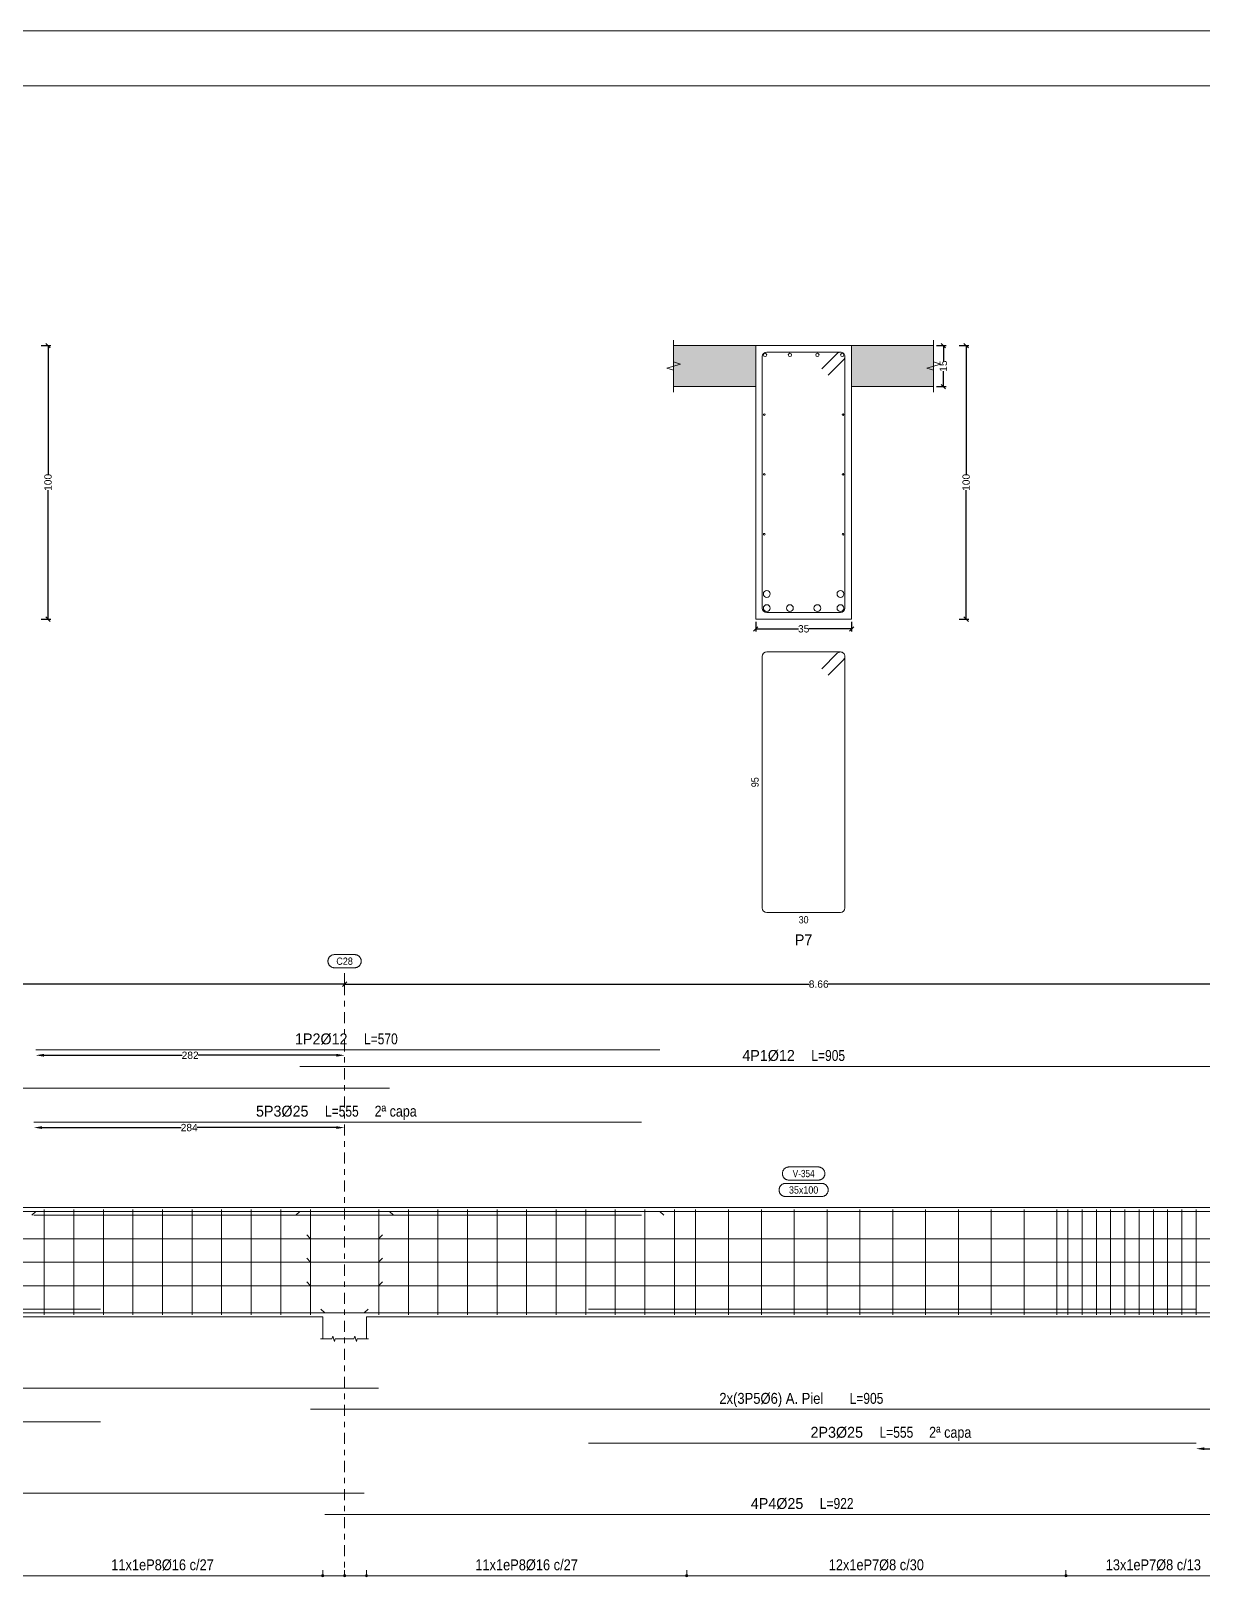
# Model space of a CAD drawing. Header units: millimetres. Extents: x 3 to 479, y -191 to 120.
# Drawn here: x 187.32 to 208.71, y -71.22 to -42.95 of the extents above; entities that cross this region are included whole.
import ezdxf
from ezdxf.enums import TextEntityAlignment as Align

# ---------------------------------------------------------------- set-up
doc = ezdxf.new("R2010")
doc.units = ezdxf.units.MM
doc.linetypes.add('CYPE_RAYAPUNTO', pattern=[0.4125, 0.2025, -0.105, 0, -0.105])
for name, color, linetype, lineweight in [('ALZ_ARM_LONG_ARM_TEXTOS', 3, 'Continuous', 9), ('ALZ_ARM_LONG_TXT_IND_CAPA_ARM_LONG', 3, 'Continuous', 9), ('ALZ_ARM_LONG_TXT_LONG', 3, 'Continuous', 9), ('ALZ_ARM_TRANS_TXT_EST', 3, 'Continuous', 9), ('ALZ_CONT_NUDOS', 122, 'Continuous', 9), ('ALZ_CONT_VIG_HORMIGON', 2, 'Continuous', 9), ('ALZ_COT_COT_ARM', 3, 'Continuous', 0), ('ALZ_COT_COT_EST', 3, 'Continuous', 0), ('ALZ_COT_COT_LIN_APOYOS', 2, 'CYPE_RAYAPUNTO', 0), ('ALZ_COT_LONGITUD_PROYECTADA', 122, 'Continuous', 0), ('ALZ_REF_COT_LIN_AUX_COTA', 2, 'CYPE_RAYAPUNTO', 9), ('ALZ_REF_REF_NOMBRE', 3, 'Continuous', 9), ('ALZ_REF_REF_REFERENCIA', 3, 'Continuous', 9), ('ALZ_REF_TEXTO_REF_NOMBRE', 3, 'Continuous', 9), ('ALZ_REF_TEXTO_REF_REFERENCIA', 3, 'Continuous', 9), ('ARM_LONGITUDINAL_Ø12', 171, 'Continuous', 9), ('ARM_LONGITUDINAL_Ø25', 20, 'Continuous', 9), ('ARM_LONGITUDINAL_Ø6', 151, 'Continuous', 9), ('ARM_TRANSVERSAL_Ø16', 212, 'Continuous', 9), ('ARM_TRANSVERSAL_Ø8', 32, 'Continuous', 9), ('RECUAD_LIMITES', 2, 'Continuous', 0), ('RECUAD_MARCO', 1, 'Continuous', 20), ('SEC_CONT_FORJADOS_SECCION', 8, 'Continuous', 9), ('SEC_CONT_VIG_HORMIGON_SECCION', 2, 'Continuous', 9), ('SEC_COTAS_SEC_DIM_VIGA', 122, 'Continuous', 0), ('SEC_COTAS_TEXTOS_DESPIECE_ESTRIBADO', 122, 'Continuous', 0), ('SEC_REF_TXT_POSICIONES_ARM_ESTRIBOS', 1, 'Continuous', 9)]:
    doc.layers.add(name, color=color, linetype=linetype, lineweight=lineweight)
doc.styles.add('CYPETXT_0.2_romans', font='arial.ttf', dxfattribs={"height": 0.133333})
doc.styles.add('CYPETXT_romans', font='arial.ttf', dxfattribs={"height": 0.2})
doc.dimstyles.new('cype_arrow', dxfattribs={"dimtxt": 0.18, "dimasz": 0.15, "dimexe": 0.05, "dimexo": 0.05, "dimgap": 0, "dimtad": 0, "dimdec": 4, "dimzin": 0, "dimdsep": 46, "dimtxsty": 'CYPETXT_0.2_romans', "dimcen": 0.09, "dimadec": 0, "dimazin": 0, "dimtfac": 1, "dimtdec": 4, "dimtofl": 0, "dimtmove": 2, "dimatfit": 3, "dimfxl": 1, "dimtolj": 1, "dimtzin": 0, "dimarcsym": 0})
doc.dimstyles.new('cype_oblique', dxfattribs={"dimtxt": 0.18, "dimasz": 0.18, "dimexe": 0.05, "dimexo": 0.05, "dimgap": 0, "dimtad": 0, "dimdec": 4, "dimzin": 0, "dimdsep": 46, "dimtxsty": 'CYPETXT_0.2_romans', "dimblk": 'OBLIQUE', "dimtsz": 0.04, "dimcen": 0.09, "dimadec": 0, "dimazin": 0, "dimtfac": 1, "dimtdec": 4, "dimtofl": 0, "dimtmove": 2, "dimatfit": 3, "dimfxl": 1, "dimtolj": 1, "dimtzin": 0, "dimarcsym": 0})

# ---------------------------------------------------------------- blocks, each defined once
blk = doc.blocks.new('*D1011')
at = {"layer": 'Defpoints', "color": 0, "transparency": 16777216}
for p in [(187.451, -48.702), (187.628, -48.702), (187.451, -53.702)]:
    blk.add_point(p, dxfattribs=at)
at = {"layer": 'SEC_COTAS_SEC_DIM_VIGA', "color": 0, "lineweight": -2, "transparency": 16777216}
for p, q in [((187.501, -48.702), (187.678, -48.702)), ((187.668, -48.742), (187.588, -48.662)), ((187.628, -48.702), (187.628, -51.061)), ((187.628, -53.702), (187.628, -51.343)), ((187.501, -53.702), (187.678, -53.702)), ((187.668, -53.742), (187.588, -53.662))]:
    blk.add_line(p, q, dxfattribs=at)
at = {"layer": 'SEC_COTAS_SEC_DIM_VIGA', "color": 0, "transparency": 16777216, "insert": (187.628, -51.202), "char_height": 0.1333, "attachment_point": 5, "rotation": 90, "style": 'CYPETXT_0.2_romans'}
blk.add_mtext('\\A1;100', dxfattribs=at)
blk = doc.blocks.new('_OBLIQUE')
at = {"color": 0, "linetype": 'ByBlock', "lineweight": -2}
blk.add_line((-0.5, -0.5), (0.5, 0.5), dxfattribs=at)
blk = doc.blocks.new('*D676')
at = {"layer": 'Defpoints', "color": 0, "transparency": 16777216}
for p in [(200.555, -53.702), (202.305, -53.702), (202.305, -53.879)]:
    blk.add_point(p, dxfattribs=at)
at = {"layer": 'SEC_COTAS_SEC_DIM_VIGA', "color": 0, "lineweight": -2, "transparency": 16777216}
for p, q in [((200.515, -53.919), (200.595, -53.839)), ((200.555, -53.752), (200.555, -53.929)), ((200.555, -53.879), (201.334, -53.879)), ((202.305, -53.879), (201.525, -53.879)), ((202.265, -53.919), (202.345, -53.839)), ((202.305, -53.752), (202.305, -53.929))]:
    blk.add_line(p, q, dxfattribs=at)
at = {"layer": 'SEC_COTAS_SEC_DIM_VIGA', "color": 0, "transparency": 16777216, "insert": (201.43, -53.879), "char_height": 0.1333, "attachment_point": 5, "style": 'CYPETXT_0.2_romans'}
blk.add_mtext('\\A1;35', dxfattribs=at)
blk = doc.blocks.new('*D677')
at = {"layer": 'Defpoints', "color": 0, "transparency": 16777216}
for p in [(203.805, -48.702), (203.982, -48.702), (203.805, -49.452)]:
    blk.add_point(p, dxfattribs=at)
at = {"layer": 'SEC_COTAS_SEC_DIM_VIGA', "color": 0, "lineweight": -2, "transparency": 16777216}
for p, q in [((203.855, -48.702), (204.032, -48.702)), ((204.022, -48.742), (203.942, -48.662)), ((203.982, -48.702), (203.982, -48.987)), ((203.982, -49.452), (203.982, -49.167)), ((203.855, -49.452), (204.032, -49.452)), ((204.022, -49.492), (203.942, -49.412))]:
    blk.add_line(p, q, dxfattribs=at)
at = {"layer": 'SEC_COTAS_SEC_DIM_VIGA', "color": 0, "transparency": 16777216, "insert": (203.982, -49.077), "char_height": 0.1333, "attachment_point": 5, "rotation": 90, "style": 'CYPETXT_0.2_romans'}
blk.add_mtext('\\A1;15', dxfattribs=at)
blk = doc.blocks.new('*D678')
at = {"layer": 'Defpoints', "color": 0, "transparency": 16777216}
for p in [(204.221, -48.702), (204.398, -48.702), (204.221, -53.702)]:
    blk.add_point(p, dxfattribs=at)
at = {"layer": 'SEC_COTAS_SEC_DIM_VIGA', "color": 0, "lineweight": -2, "transparency": 16777216}
for p, q in [((204.271, -48.702), (204.448, -48.702)), ((204.438, -48.742), (204.358, -48.662)), ((204.398, -48.702), (204.398, -51.061)), ((204.398, -53.702), (204.398, -51.343)), ((204.271, -53.702), (204.448, -53.702)), ((204.438, -53.742), (204.358, -53.662))]:
    blk.add_line(p, q, dxfattribs=at)
at = {"layer": 'SEC_COTAS_SEC_DIM_VIGA', "color": 0, "transparency": 16777216, "insert": (204.398, -51.202), "char_height": 0.1333, "attachment_point": 5, "rotation": 90, "style": 'CYPETXT_0.2_romans'}
blk.add_mtext('\\A1;100', dxfattribs=at)
blk = doc.blocks.new('*D679')
at = {"layer": 'ALZ_COT_LONGITUD_PROYECTADA', "color": 0, "lineweight": -2, "transparency": 16777216}
for p, q in [((175.685, -60.411), (175.765, -60.331)), ((175.725, -60.371), (184.211, -60.371)), ((193.045, -60.371), (184.558, -60.371)), ((193.005, -60.411), (193.085, -60.331))]:
    blk.add_line(p, q, dxfattribs=at)
at = {"layer": 'Defpoints', "color": 0, "transparency": 16777216}
for p in [(175.725, -60.371), (175.725, -60.371), (193.045, -60.371)]:
    blk.add_point(p, dxfattribs=at)
at = {"layer": 'ALZ_COT_LONGITUD_PROYECTADA', "color": 0, "transparency": 16777216, "insert": (184.385, -60.371), "char_height": 0.1333, "attachment_point": 5, "style": 'CYPETXT_0.2_romans'}
blk.add_mtext('\\A1;8.66', dxfattribs=at)
blk = doc.blocks.new('*D680')
at = {"layer": 'ALZ_COT_LONGITUD_PROYECTADA', "color": 0, "lineweight": -2, "transparency": 16777216}
for p, q in [((193.005, -60.411), (193.085, -60.331)), ((193.045, -60.371), (201.531, -60.371)), ((210.365, -60.371), (201.878, -60.371)), ((210.325, -60.411), (210.405, -60.331))]:
    blk.add_line(p, q, dxfattribs=at)
at = {"layer": 'Defpoints', "color": 0, "transparency": 16777216}
for p in [(193.045, -60.371), (193.045, -60.371), (210.365, -60.371)]:
    blk.add_point(p, dxfattribs=at)
at = {"layer": 'ALZ_COT_LONGITUD_PROYECTADA', "color": 0, "transparency": 16777216, "insert": (201.705, -60.371), "char_height": 0.1333, "attachment_point": 5, "style": 'CYPETXT_0.2_romans'}
blk.add_mtext('\\A1;8.66', dxfattribs=at)
blk = doc.blocks.new('*D681')
at = {"layer": 'ALZ_COT_COT_ARM', "color": 0, "lineweight": -2, "transparency": 16777216}
for p, q in [((187.553, -61.671), (190.076, -61.671)), ((192.895, -61.671), (190.372, -61.671))]:
    blk.add_line(p, q, dxfattribs=at)
at = {"layer": 'ALZ_COT_COT_ARM', "color": 0, "transparency": 16777216}
for points in [[(187.553, -61.646), (187.553, -61.696), (187.403, -61.671)], [(192.895, -61.646), (192.895, -61.696), (193.045, -61.671)]]:
    blk.add_solid(points, dxfattribs=at)
at = {"layer": 'Defpoints', "color": 0, "transparency": 16777216}
for p in [(187.403, -61.671), (193.045, -61.671), (193.045, -61.671)]:
    blk.add_point(p, dxfattribs=at)
at = {"layer": 'ALZ_COT_COT_ARM', "color": 0, "transparency": 16777216, "insert": (190.224, -61.671), "char_height": 0.1333, "attachment_point": 5, "style": 'CYPETXT_0.2_romans'}
blk.add_mtext('\\A1;282', dxfattribs=at)
blk = doc.blocks.new('*D682')
at = {"layer": 'ALZ_COT_COT_ARM', "color": 0, "lineweight": -2, "transparency": 16777216}
for p, q in [((187.52, -62.992), (190.059, -62.992)), ((192.895, -62.992), (190.355, -62.992))]:
    blk.add_line(p, q, dxfattribs=at)
at = {"layer": 'ALZ_COT_COT_ARM', "color": 0, "transparency": 16777216}
for points in [[(187.52, -62.967), (187.52, -63.017), (187.37, -62.992)], [(192.895, -62.967), (192.895, -63.017), (193.045, -62.992)]]:
    blk.add_solid(points, dxfattribs=at)
at = {"layer": 'Defpoints', "color": 0, "transparency": 16777216}
for p in [(187.37, -62.992), (193.045, -62.992), (193.045, -62.992)]:
    blk.add_point(p, dxfattribs=at)
at = {"layer": 'ALZ_COT_COT_ARM', "color": 0, "transparency": 16777216, "insert": (190.207, -62.992), "char_height": 0.1333, "attachment_point": 5, "style": 'CYPETXT_0.2_romans'}
blk.add_mtext('\\A1;284', dxfattribs=at)
blk = doc.blocks.new('*D684')
at = {"layer": 'ALZ_COT_COT_ARM', "color": 0, "lineweight": -2, "transparency": 16777216}
for p, q in [((208.748, -68.86), (209.262, -68.86)), ((209.965, -68.86), (209.451, -68.86))]:
    blk.add_line(p, q, dxfattribs=at)
at = {"layer": 'ALZ_COT_COT_ARM', "color": 0, "transparency": 16777216}
for points in [[(208.748, -68.835), (208.748, -68.885), (208.598, -68.86)], [(209.965, -68.835), (209.965, -68.885), (210.115, -68.86)]]:
    blk.add_solid(points, dxfattribs=at)
at = {"layer": 'Defpoints', "color": 0, "transparency": 16777216}
for p in [(208.598, -68.86), (210.115, -68.86), (210.115, -68.86)]:
    blk.add_point(p, dxfattribs=at)
at = {"layer": 'ALZ_COT_COT_ARM', "color": 0, "transparency": 16777216, "insert": (209.356, -68.86), "char_height": 0.1333, "attachment_point": 5, "style": 'CYPETXT_0.2_romans'}
blk.add_mtext('\\A1;76', dxfattribs=at)

msp = doc.modelspace()

# ---------------------------------------------------------------- hatches: boundary and pattern name
at = {"layer": 'SEC_CONT_FORJADOS_SECCION', "true_color": 0xdad7d3}
for points in [[(199.05451, -48.70187), (200.55451, -48.70187), (200.55451, -49.45187), (199.05451, -49.45187)], [(203.80451, -48.70187), (202.30451, -48.70187), (202.30451, -49.45187), (203.80451, -49.45187)]]:
    msp.add_hatch(color=254, dxfattribs=at).paths.add_polyline_path(points)

# ---------------------------------------------------------------- linework, layer by layer
at = {"layer": 'ALZ_CONT_NUDOS'}
for p, q in [((192.64451, -66.45177), (192.64451, -66.85177)), ((193.44451, -66.45177), (193.44451, -66.85177))]:
    msp.add_line(p, q, dxfattribs=at)
for points in [[(192.64451, -64.45177), (193.44451, -64.45177)], [(192.60451, -66.85177), (192.81451, -66.85177), (192.82951, -66.80177), (192.85951, -66.90177), (192.87451, -66.85177), (193.08451, -66.85177)], [(193.00451, -66.85177), (193.21451, -66.85177), (193.22951, -66.80177), (193.25951, -66.90177), (193.27451, -66.85177), (193.48451, -66.85177)]]:
    msp.add_lwpolyline(points, dxfattribs=at)
at = {"layer": 'ALZ_CONT_VIG_HORMIGON'}
for p, q in [((176.67451, -64.45177), (192.64451, -64.45177)), ((193.44451, -64.45177), (209.41451, -64.45177)), ((176.67451, -66.45177), (192.64451, -66.45177)), ((193.44451, -66.45177), (209.41451, -66.45177))]:
    msp.add_line(p, q, dxfattribs=at)
at = {"layer": 'ALZ_COT_COT_EST'}
for p, q in [((192.64451, -71.18109), (192.64451, -71.08109)), ((193.04451, -71.18109), (193.04451, -71.08109)), ((193.44451, -71.18109), (193.44451, -71.08109)), ((199.29451, -71.18109), (199.29451, -71.08109)), ((206.22051, -71.18109), (206.22051, -71.08109))]:
    msp.add_line(p, q, dxfattribs=at)
for points in [[(186.79451, -71.18109), (192.64451, -71.18109), (192.64451, -71.08109)], [(192.64451, -71.18109), (193.04451, -71.18109), (193.04451, -71.08109)], [(193.04451, -71.18109), (193.44451, -71.18109), (193.44451, -71.08109)], [(193.44451, -71.18109), (199.29451, -71.18109), (199.29451, -71.08109)], [(199.29451, -71.18109), (206.22051, -71.18109), (206.22051, -71.08109)], [(206.22051, -71.18109), (209.41451, -71.18109), (209.41451, -71.08109)]]:
    msp.add_lwpolyline(points, dxfattribs=at)
for centre in [(192.64451, -71.18109), (192.64451, -71.18109), (193.04451, -71.18109), (193.04451, -71.18109), (193.44451, -71.18109), (193.44451, -71.18109), (199.29451, -71.18109), (199.29451, -71.18109), (206.22051, -71.18109), (206.22051, -71.18109)]:
    msp.add_circle(centre, 0.02, dxfattribs=at)
at = {"layer": 'ALZ_COT_COT_LIN_APOYOS'}
msp.add_line((193.04451, -60.3712), (193.04451, -71.18109), dxfattribs=at)
at = {"layer": 'ALZ_REF_COT_LIN_AUX_COTA'}
msp.add_line((193.04451, -60.3712), (193.04451, -60.0712), dxfattribs=at)
at = {"layer": 'ALZ_REF_REF_NOMBRE'}
for points in [[(201.69751, -63.71177), (201.70552, -63.71204), (201.7135, -63.71284), (201.72141, -63.71418), (201.72921, -63.71604), (201.73687, -63.71841), (201.74435, -63.72129), (201.75163, -63.72467), (201.75866, -63.72852), (201.76542, -63.73284), (201.77188, -63.7376), (201.778, -63.74277), (201.78376, -63.74835), (201.78914, -63.7543), (201.79411, -63.76059), (201.79865, -63.7672), (201.80274, -63.7741), (201.80636, -63.78126), (201.80949, -63.78864), (201.81212, -63.79622), (201.81424, -63.80395), (201.81583, -63.81181), (201.8169, -63.81976), (201.81744, -63.82776), (201.81744, -63.83578), (201.8169, -63.84378), (201.81583, -63.85173), (201.81424, -63.85959), (201.81212, -63.86733), (201.80949, -63.8749), (201.80636, -63.88229), (201.80274, -63.88944), (201.79865, -63.89634), (201.79411, -63.90295), (201.78914, -63.90925), (201.78376, -63.9152), (201.778, -63.92077), (201.77188, -63.92595), (201.76542, -63.93071), (201.75866, -63.93502), (201.75163, -63.93888), (201.74435, -63.94225), (201.73687, -63.94513), (201.72921, -63.94751), (201.72141, -63.94937), (201.7135, -63.9507), (201.70552, -63.9515), (201.69751, -63.95177), (201.16151, -63.95177), (201.15349, -63.9515), (201.14551, -63.9507), (201.1376, -63.94937), (201.1298, -63.94751), (201.12214, -63.94513), (201.11466, -63.94225), (201.10738, -63.93888), (201.10035, -63.93502), (201.09359, -63.93071), (201.08714, -63.92595), (201.08101, -63.92077), (201.07525, -63.9152), (201.06987, -63.90925), (201.0649, -63.90295), (201.06036, -63.89634), (201.05627, -63.88944), (201.05265, -63.88229), (201.04952, -63.8749), (201.04689, -63.86733), (201.04477, -63.85959), (201.04318, -63.85173), (201.04211, -63.84378), (201.04157, -63.83578), (201.04157, -63.82776), (201.04211, -63.81976), (201.04318, -63.81181), (201.04477, -63.80395), (201.04689, -63.79622), (201.04952, -63.78864), (201.05265, -63.78126), (201.05627, -63.7741), (201.06036, -63.7672), (201.0649, -63.76059), (201.06987, -63.7543), (201.07525, -63.74835), (201.08101, -63.74277), (201.08714, -63.7376), (201.09359, -63.73284), (201.10035, -63.72852), (201.10738, -63.72467), (201.11466, -63.72129), (201.12214, -63.71841), (201.1298, -63.71604), (201.1376, -63.71418), (201.14551, -63.71284), (201.15349, -63.71204), (201.16151, -63.71177), (201.69751, -63.71177)], [(201.75851, -64.01177), (201.76652, -64.01204), (201.7745, -64.01284), (201.78241, -64.01418), (201.79021, -64.01604), (201.79787, -64.01841), (201.80535, -64.02129), (201.81263, -64.02467), (201.81966, -64.02852), (201.82642, -64.03284), (201.83288, -64.0376), (201.839, -64.04277), (201.84476, -64.04835), (201.85014, -64.0543), (201.85511, -64.06059), (201.85965, -64.0672), (201.86374, -64.0741), (201.86736, -64.08126), (201.87049, -64.08864), (201.87312, -64.09622), (201.87524, -64.10395), (201.87683, -64.11181), (201.8779, -64.11976), (201.87844, -64.12776), (201.87844, -64.13578), (201.8779, -64.14378), (201.87683, -64.15173), (201.87524, -64.15959), (201.87312, -64.16733), (201.87049, -64.1749), (201.86736, -64.18229), (201.86374, -64.18944), (201.85965, -64.19634), (201.85511, -64.20295), (201.85014, -64.20925), (201.84476, -64.2152), (201.839, -64.22077), (201.83288, -64.22595), (201.82642, -64.23071), (201.81966, -64.23502), (201.81263, -64.23888), (201.80535, -64.24225), (201.79787, -64.24513), (201.79021, -64.24751), (201.78241, -64.24937), (201.7745, -64.2507), (201.76652, -64.2515), (201.75851, -64.25177), (201.10051, -64.25177), (201.09249, -64.2515), (201.08451, -64.2507), (201.0766, -64.24937), (201.0688, -64.24751), (201.06114, -64.24513), (201.05366, -64.24225), (201.04638, -64.23888), (201.03935, -64.23502), (201.03259, -64.23071), (201.02614, -64.22595), (201.02001, -64.22077), (201.01425, -64.2152), (201.00887, -64.20925), (201.0039, -64.20295), (200.99936, -64.19634), (200.99527, -64.18944), (200.99165, -64.18229), (200.98852, -64.1749), (200.98589, -64.16733), (200.98377, -64.15959), (200.98218, -64.15173), (200.98111, -64.14378), (200.98057, -64.13578), (200.98057, -64.12776), (200.98111, -64.11976), (200.98218, -64.11181), (200.98377, -64.10395), (200.98589, -64.09622), (200.98852, -64.08864), (200.99165, -64.08126), (200.99527, -64.0741), (200.99936, -64.0672), (201.0039, -64.06059), (201.00887, -64.0543), (201.01425, -64.04835), (201.02001, -64.04277), (201.02614, -64.0376), (201.03259, -64.03284), (201.03935, -64.02852), (201.04638, -64.02467), (201.05366, -64.02129), (201.06114, -64.01841), (201.0688, -64.01604), (201.0766, -64.01418), (201.08451, -64.01284), (201.09249, -64.01204), (201.10051, -64.01177), (201.75851, -64.01177)]]:
    msp.add_lwpolyline(points, close=True, dxfattribs=at)
at = {"layer": 'ALZ_REF_REF_REFERENCIA'}
msp.add_lwpolyline([(193.22851, -59.8312), (193.23652, -59.83147), (193.2445, -59.83228), (193.25241, -59.83361), (193.26021, -59.83547), (193.26787, -59.83784), (193.27535, -59.84073), (193.28263, -59.8441), (193.28966, -59.84796), (193.29642, -59.85227), (193.30288, -59.85703), (193.309, -59.86221), (193.31476, -59.86778), (193.32014, -59.87373), (193.32511, -59.88002), (193.32965, -59.88663), (193.33374, -59.89353), (193.33736, -59.90069), (193.34049, -59.90808), (193.34312, -59.91565), (193.34524, -59.92339), (193.34683, -59.93124), (193.3479, -59.93919), (193.34844, -59.94719), (193.34844, -59.95521), (193.3479, -59.96322), (193.34683, -59.97116), (193.34524, -59.97902), (193.34312, -59.98676), (193.34049, -59.99433), (193.33736, -60.00172), (193.33374, -60.00887), (193.32965, -60.01577), (193.32511, -60.02239), (193.32014, -60.02868), (193.31476, -60.03463), (193.309, -60.0402), (193.30288, -60.04538), (193.29642, -60.05014), (193.28966, -60.05445), (193.28263, -60.05831), (193.27535, -60.06168), (193.26787, -60.06456), (193.26021, -60.06694), (193.25241, -60.0688), (193.2445, -60.07013), (193.23652, -60.07094), (193.22851, -60.0712), (192.86051, -60.0712), (192.85249, -60.07094), (192.84451, -60.07013), (192.8366, -60.0688), (192.8288, -60.06694), (192.82114, -60.06456), (192.81366, -60.06168), (192.80638, -60.05831), (192.79935, -60.05445), (192.79259, -60.05014), (192.78614, -60.04538), (192.78001, -60.0402), (192.77425, -60.03463), (192.76887, -60.02868), (192.7639, -60.02239), (192.75936, -60.01577), (192.75527, -60.00887), (192.75165, -60.00172), (192.74852, -59.99433), (192.74589, -59.98676), (192.74377, -59.97902), (192.74218, -59.97116), (192.74111, -59.96322), (192.74057, -59.95521), (192.74057, -59.94719), (192.74111, -59.93919), (192.74218, -59.93124), (192.74377, -59.92339), (192.74589, -59.91565), (192.74852, -59.90808), (192.75165, -59.90069), (192.75527, -59.89353), (192.75936, -59.88663), (192.7639, -59.88002), (192.76887, -59.87373), (192.77425, -59.86778), (192.78001, -59.86221), (192.78614, -59.85703), (192.79259, -59.85227), (192.79935, -59.84796), (192.80638, -59.8441), (192.81366, -59.84073), (192.82114, -59.83784), (192.8288, -59.83547), (192.8366, -59.83361), (192.84451, -59.83228), (192.85249, -59.83147), (192.86051, -59.8312), (193.22851, -59.8312)], close=True, dxfattribs=at)
at = {"layer": 'ARM_LONGITUDINAL_Ø12'}
for p, q in [((187.40349, -64.52377), (187.33278, -64.59448)), ((192.22451, -64.52377), (192.15379, -64.59448)), ((193.86451, -64.52377), (193.93522, -64.59448)), ((198.80349, -64.52377), (198.8742, -64.59448))]:
    msp.add_line(p, q, dxfattribs=at)
for points in [[(187.40349, -61.5712), (198.80349, -61.5712)], [(210.32451, -61.87446), (192.22451, -61.87446)], [(175.76451, -62.27177), (193.86451, -62.27177)], [(175.76451, -64.52377), (193.86451, -64.52377)], [(187.40349, -64.52377), (198.80349, -64.52377)], [(210.32451, -64.52377), (192.22451, -64.52377)]]:
    msp.add_lwpolyline(points, dxfattribs=at)
for centre in [(200.72451, -48.87187), (201.17784, -48.87187), (201.68117, -48.87187), (202.13451, -48.87187)]:
    msp.add_circle(centre, 0.03, dxfattribs=at)
at = {"layer": 'ARM_LONGITUDINAL_Ø25'}
for p, q in [((192.68451, -66.37977), (192.61066, -66.31234)), ((193.40451, -66.37977), (193.47835, -66.31234))]:
    msp.add_line(p, q, dxfattribs=at)
for points in [[(187.36951, -62.89177), (198.46951, -62.89177)], [(187.36951, -64.59311), (198.46951, -64.59311)], [(175.76451, -65.57977), (175.76451, -66.22977), (175.77592, -66.28718), (175.80844, -66.33584), (175.8571, -66.36835), (175.91451, -66.37977), (193.40451, -66.37977)], [(210.32451, -65.57977), (210.32451, -66.22977), (210.31309, -66.28718), (210.28057, -66.33584), (210.23191, -66.36835), (210.17451, -66.37977), (192.68451, -66.37977)], [(177.48673, -66.31044), (188.58673, -66.31044)], [(197.49838, -66.31044), (208.59838, -66.31044)], [(177.48673, -68.37178), (188.58673, -68.37178)], [(175.76451, -68.87304), (175.76451, -69.52304), (175.77592, -69.58044), (175.80844, -69.6291), (175.8571, -69.66162), (175.91451, -69.67304), (193.40451, -69.67304)], [(197.49838, -68.75992), (208.59838, -68.75992)], [(210.32451, -69.26109), (210.32451, -69.91109), (210.31309, -69.96849), (210.28057, -70.01716), (210.23191, -70.04967), (210.17451, -70.06109), (192.68451, -70.06109)]]:
    msp.add_lwpolyline(points, dxfattribs=at)
for centre in [(200.75701, -53.24104), (202.10201, -53.24104), (200.75701, -53.49937), (201.17784, -53.49937), (201.68117, -53.49937), (202.10201, -53.49937)]:
    msp.add_circle(centre, 0.0625, dxfattribs=at)
at = {"layer": 'ARM_LONGITUDINAL_Ø6'}
for p, q in [((192.42451, -65.02244), (192.35379, -64.95173)), ((193.66451, -65.02244), (193.73522, -64.95173)), ((192.42451, -65.45177), (192.35379, -65.38106)), ((193.66451, -65.45177), (193.73522, -65.38106)), ((192.42451, -65.88111), (192.35379, -65.8104)), ((193.66451, -65.88111), (193.73522, -65.8104))]:
    msp.add_line(p, q, dxfattribs=at)
for points in [[(175.80607, -65.02244), (193.66451, -65.02244)], [(192.42451, -65.02244), (210.28294, -65.02244)], [(175.80607, -65.45177), (193.66451, -65.45177)], [(192.42451, -65.45177), (210.28294, -65.45177)], [(175.80607, -65.88111), (193.66451, -65.88111)], [(192.42451, -65.88111), (210.28294, -65.88111)], [(175.86451, -67.57856), (175.78529, -67.71577), (175.7878, -67.72998), (175.79502, -67.74249), (175.80607, -67.75177), (193.66451, -67.75177)], [(192.42451, -68.13991), (210.28294, -68.13991), (210.294, -68.13063), (210.30121, -68.11813), (210.30372, -68.10391), (210.22451, -67.9667)]]:
    msp.add_lwpolyline(points, dxfattribs=at)
for centre in [(200.70951, -49.96416), (202.14951, -49.96416), (200.70951, -51.05645), (202.14951, -51.05645), (200.70951, -52.14875), (202.14951, -52.14875)]:
    msp.add_circle(centre, 0.015, dxfattribs=at)
at = {"layer": 'ARM_TRANSVERSAL_Ø16'}
for p, q in [((187.55951, -64.49177), (187.55951, -66.41177)), ((188.09951, -64.49177), (188.09951, -66.41177)), ((188.63951, -64.49177), (188.63951, -66.41177)), ((189.17951, -64.49177), (189.17951, -66.41177)), ((189.71951, -64.49177), (189.71951, -66.41177)), ((190.25951, -64.49177), (190.25951, -66.41177)), ((190.79951, -64.49177), (190.79951, -66.41177)), ((191.33951, -64.49177), (191.33951, -66.41177)), ((191.87951, -64.49177), (191.87951, -66.41177)), ((192.41951, -64.49177), (192.41951, -66.41177)), ((193.66951, -64.49177), (193.66951, -66.41177)), ((194.20951, -64.49177), (194.20951, -66.41177)), ((194.74951, -64.49177), (194.74951, -66.41177)), ((195.28951, -64.49177), (195.28951, -66.41177)), ((195.82951, -64.49177), (195.82951, -66.41177)), ((196.36951, -64.49177), (196.36951, -66.41177)), ((196.90951, -64.49177), (196.90951, -66.41177)), ((197.44951, -64.49177), (197.44951, -66.41177)), ((197.98951, -64.49177), (197.98951, -66.41177)), ((198.52951, -64.49177), (198.52951, -66.41177)), ((199.06951, -64.49177), (199.06951, -66.41177))]:
    msp.add_line(p, q, dxfattribs=at)
at = {"layer": 'ARM_TRANSVERSAL_Ø8'}
for p, q in [((199.45751, -64.49177), (199.45751, -66.41177)), ((200.05751, -64.49177), (200.05751, -66.41177)), ((200.65751, -64.49177), (200.65751, -66.41177)), ((201.25751, -64.49177), (201.25751, -66.41177)), ((201.85751, -64.49177), (201.85751, -66.41177)), ((202.45751, -64.49177), (202.45751, -66.41177)), ((203.05751, -64.49177), (203.05751, -66.41177)), ((203.65751, -64.49177), (203.65751, -66.41177)), ((204.25751, -64.49177), (204.25751, -66.41177)), ((204.85751, -64.49177), (204.85751, -66.41177)), ((205.45751, -64.49177), (205.45751, -66.41177)), ((206.05751, -64.49177), (206.05751, -66.41177)), ((206.25751, -64.49177), (206.25751, -66.41177)), ((206.51751, -64.49177), (206.51751, -66.41177)), ((206.77751, -64.49177), (206.77751, -66.41177)), ((207.03751, -64.49177), (207.03751, -66.41177)), ((207.29751, -64.49177), (207.29751, -66.41177)), ((207.55751, -64.49177), (207.55751, -66.41177)), ((207.81751, -64.49177), (207.81751, -66.41177)), ((208.07751, -64.49177), (208.07751, -66.41177)), ((208.33751, -64.49177), (208.33751, -66.41177)), ((208.59751, -64.49177), (208.59751, -66.41177))]:
    msp.add_line(p, q, dxfattribs=at)
for points in [[(201.8775, -49.24555), (202.16034, -48.96271), (202.1706, -48.95021), (202.17823, -48.93594), (202.18292, -48.92047), (202.18451, -48.90437), (202.18292, -48.88828), (202.17823, -48.8728), (202.1706, -48.85854), (202.16034, -48.84603), (202.14784, -48.83577), (202.13358, -48.82815), (202.1181, -48.82346), (202.10201, -48.82187), (200.75701, -48.82187), (200.72543, -48.82815), (200.69867, -48.84603), (200.68079, -48.8728), (200.67451, -48.90437), (200.67451, -53.49937), (200.68079, -53.53094), (200.69867, -53.55771), (200.72543, -53.57559), (200.75701, -53.58187), (202.10201, -53.58187), (202.13358, -53.57559), (202.16034, -53.55771), (202.17823, -53.53094), (202.18451, -53.49937), (202.18451, -48.90437), (202.18292, -48.88828), (202.17823, -48.8728), (202.1706, -48.85854), (202.16034, -48.84603), (202.14784, -48.83577), (202.13358, -48.82815), (202.1181, -48.82346), (202.10201, -48.82187), (202.0891, -48.82289), (202.07651, -48.82591), (202.06455, -48.83086), (202.05351, -48.83763), (202.04367, -48.84603), (201.76083, -49.12888)], [(201.8775, -54.72488), (202.16034, -54.44204), (202.1706, -54.42954), (202.17823, -54.41528), (202.18292, -54.3998), (202.18451, -54.3837), (202.18292, -54.36761), (202.17823, -54.35213), (202.1706, -54.33787), (202.16034, -54.32537), (202.14784, -54.31511), (202.13358, -54.30748), (202.1181, -54.30279), (202.10201, -54.3012), (200.75701, -54.3012), (200.72543, -54.30748), (200.69867, -54.32537), (200.68079, -54.35213), (200.67451, -54.3837), (200.67451, -58.9787), (200.68079, -59.01028), (200.69867, -59.03704), (200.72543, -59.05492), (200.75701, -59.0612), (202.10201, -59.0612), (202.13358, -59.05492), (202.16034, -59.03704), (202.17823, -59.01028), (202.18451, -58.9787), (202.18451, -54.3837), (202.18292, -54.36761), (202.17823, -54.35213), (202.1706, -54.33787), (202.16034, -54.32537), (202.14784, -54.31511), (202.13358, -54.30748), (202.1181, -54.30279), (202.10201, -54.3012), (202.0891, -54.30222), (202.07651, -54.30524), (202.06455, -54.3102), (202.05351, -54.31696), (202.04367, -54.32537), (201.76083, -54.60821)]]:
    msp.add_lwpolyline(points, dxfattribs=at)
at = {"layer": 'RECUAD_LIMITES'}
msp.add_lwpolyline([(169.13751, -84.95316), (228.53751, -84.95316), (228.53751, -42.95316), (169.13751, -42.95316), (169.13751, -84.95316)], close=True, dxfattribs=at)
at = {"layer": 'RECUAD_MARCO'}
msp.add_lwpolyline([(171.63751, -83.95316), (227.53751, -83.95316), (227.53751, -43.95316), (171.63751, -43.95316), (171.63751, -83.95316)], close=True, dxfattribs=at)
at = {"layer": 'SEC_CONT_FORJADOS_SECCION'}
for points in [[(199.05451, -48.60187), (199.05451, -49.00187), (199.17951, -49.03937), (198.92951, -49.11437), (199.05451, -49.15187), (199.05451, -49.55187)], [(203.80451, -48.60187), (203.80451, -49.00187), (203.92951, -49.03937), (203.67951, -49.11437), (203.80451, -49.15187), (203.80451, -49.55187)], [(199.05451, -48.70187), (200.55451, -48.70187), (200.55451, -49.45187), (199.05451, -49.45187)], [(203.80451, -48.70187), (202.30451, -48.70187), (202.30451, -49.45187), (203.80451, -49.45187)]]:
    msp.add_lwpolyline(points, dxfattribs=at)
at = {"layer": 'SEC_CONT_FORJADOS_SECCION', "color": 254, "true_color": 0xdad7d3}
for points in [[(199.05451, -48.70187), (200.55451, -48.70187), (200.55451, -49.45187), (199.05451, -49.45187)], [(203.80451, -48.70187), (202.30451, -48.70187), (202.30451, -49.45187), (203.80451, -49.45187)]]:
    msp.add_lwpolyline(points, close=True, dxfattribs=at)
at = {"layer": 'SEC_CONT_VIG_HORMIGON_SECCION'}
msp.add_lwpolyline([(202.30451, -48.70187), (200.55451, -48.70187), (200.55451, -53.70187), (202.30451, -53.70187), (202.30451, -48.70187)], close=True, dxfattribs=at)

# ---------------------------------------------------------------- texts
at = {"layer": 'ALZ_ARM_LONG_ARM_TEXTOS', "style": 'CYPETXT_romans'}
for s, width, p in [('1P2%%c12', 0.935124, (192.61849, -61.4712)), ('4P1%%c12', 0.935124, (200.78951, -61.77446)), ('5P3%%c25', 0.935124, (191.90601, -62.79177)), ('2x(3P5%%c6) A. Piel', 0.849696, (200.83951, -68.03991)), ('2P3%%c25', 0.935124, (202.03488, -68.65992)), ('4P4%%c25', 0.935124, (200.94451, -69.96109))]:
    msp.add_text(s, height=0.2, dxfattribs=dict(at, width=width)).set_placement(p, align=Align.CENTER)
at = {"layer": 'ALZ_ARM_LONG_TXT_IND_CAPA_ARM_LONG', "style": 'CYPETXT_romans', "width": 0.816999}
for p in [(193.97801, -62.79177), (204.10688, -68.65992)]:
    msp.add_text('2ª capa', height=0.2, dxfattribs=at).set_placement(p, align=Align.CENTER)
at = {"layer": 'ALZ_ARM_LONG_TXT_LONG', "style": 'CYPETXT_romans', "width": 0.785606}
for s, p in [(' L=570', (193.67699, -61.4712)), (' L=905', (201.84801, -61.77446)), (' L=555', (192.96451, -62.79177)), (' L=905', (202.54751, -68.03991)), (' L=555', (203.09338, -68.65992)), (' L=922', (202.00301, -69.96109))]:
    msp.add_text(s, height=0.2, dxfattribs=at).set_placement(p, align=Align.CENTER)
at = {"layer": 'ALZ_ARM_TRANS_TXT_EST', "style": 'CYPETXT_romans'}
for s, width, p in [('11x1eP8%%c16 c/27', 0.837616, (189.71951, -71.08109)), ('11x1eP8%%c16 c/27', 0.837616, (196.36951, -71.08109)), ('12x1eP7%%c8 c/30', 0.835132, (202.75751, -71.08109)), ('13x1eP7%%c8 c/13', 0.835132, (207.81751, -71.08109))]:
    msp.add_text(s, height=0.2, dxfattribs=dict(at, width=width)).set_placement(p, align=Align.CENTER)
at = {"layer": 'ALZ_REF_TEXTO_REF_NOMBRE', "style": 'CYPETXT_romans'}
for s, width, p in [('V-354', 0.803518, (201.42951, -63.83177)), ('35x100', 0.875466, (201.42951, -64.13177))]:
    msp.add_text(s, height=0.133333, dxfattribs=dict(at, width=width)).set_placement(p, align=Align.MIDDLE_CENTER)
at = {"layer": 'ALZ_REF_TEXTO_REF_REFERENCIA', "style": 'CYPETXT_romans', "width": 0.8832}
msp.add_text('C28', height=0.133333, dxfattribs=at).set_placement((193.04451, -59.9512), align=Align.MIDDLE_CENTER)
at = {"layer": 'SEC_COTAS_TEXTOS_DESPIECE_ESTRIBADO', "style": 'CYPETXT_romans', "width": 0.872274}
msp.add_text('95', height=0.133333, rotation=90, dxfattribs=at).set_placement((200.60784, -56.6812), align=Align.CENTER)
msp.add_text('30', height=0.133333, dxfattribs=at).set_placement((201.42951, -59.12787), align=Align.TOP_CENTER)
at = {"layer": 'SEC_REF_TXT_POSICIONES_ARM_ESTRIBOS', "style": 'CYPETXT_romans', "width": 0.935124}
msp.add_text('P7', height=0.2, dxfattribs=at).set_placement((201.42951, -59.5612), align=Align.MIDDLE_CENTER)

# ---------------------------------------------------------------- dimensions: what is measured, and where the dimension line sits
at = {"layer": 'ALZ_COT_COT_ARM'}
for p1, p2, text, picture, middle in [((187.40349, -61.6712), (193.04451, -61.6712), '282', '*D681', (190.224, -61.6712)), ((187.36951, -62.99177), (193.04451, -62.99177), '284', '*D682', (190.20701, -62.99177)), ((208.59838, -68.85992), (210.11451, -68.85992), '76', '*D684', (209.35644, -68.85992))]:
    dim = msp.add_aligned_dim(p1=p1, p2=p2, distance=0, text=text, dimstyle='cype_arrow', override={"dimexe": 0, "dimexo": 0}, dxfattribs=at)
    dim.commit()
    dim.dimension.update_dxf_attribs({"geometry": picture, "text_midpoint": middle})
at = {"layer": 'ALZ_COT_LONGITUD_PROYECTADA'}
for p1, p2, picture, middle in [((193.04451, -60.3712), (175.72451, -60.3712), '*D679', (184.38451, -60.3712)), ((210.36451, -60.3712), (193.04451, -60.3712), '*D680', (201.70451, -60.3712))]:
    dim = msp.add_aligned_dim(p1=p1, p2=p2, distance=0, text='8.66', dimstyle='cype_oblique', override={"dimexe": 0, "dimexo": 0}, dxfattribs=at)
    dim.commit()
    dim.dimension.update_dxf_attribs({"geometry": picture, "text_midpoint": middle})
at = {"layer": 'SEC_COTAS_SEC_DIM_VIGA'}
for p1, p2, text, picture, middle in [((187.45051, -53.70187), (187.45051, -48.70187), '100', '*D1011', (187.62784, -51.20187)), ((203.80451, -49.45187), (203.80451, -48.70187), '15', '*D677', (203.98184, -49.07687)), ((204.22051, -53.70187), (204.22051, -48.70187), '100', '*D678', (204.39784, -51.20187)), ((200.55451, -53.70187), (202.30451, -53.70187), '35', '*D676', (201.42951, -53.8792))]:
    dim = msp.add_aligned_dim(p1=p1, p2=p2, distance=-0.17733, text=text, dimstyle='cype_oblique', dxfattribs=at)
    dim.commit()
    dim.dimension.update_dxf_attribs({"geometry": picture, "text_midpoint": middle})

doc.saveas('drawing.dxf')
